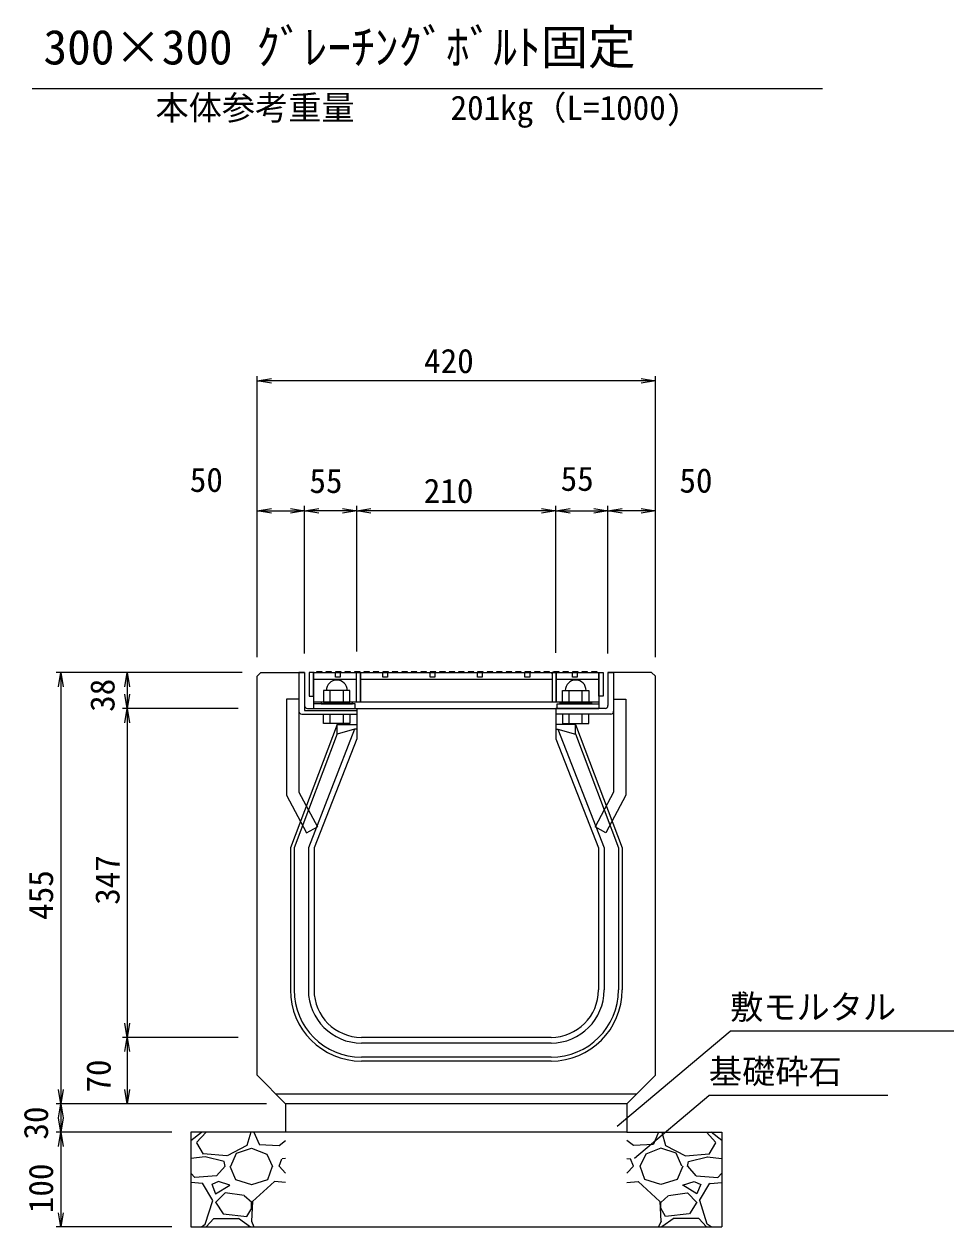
# Model space of a CAD drawing. Units: millimetres on the paper. Extents: x 2 to 843, y 0 to 594.
# Drawn here: x 160.9 to 259, y 138 to 264.9 of the extents above; entities that cross this region are included whole.
import ezdxf
from ezdxf.enums import TextEntityAlignment as Align

# ---------------------------------------------------------------- set-up
doc = ezdxf.new("R2010")
doc.units = ezdxf.units.MM
for name, color, linetype, lineweight in [('0_2', 7, 'Continuous', 18), ('D-STR-DIM（寸法）', 7, 'Continuous', 18), ('D-STR-HTXT（旗揚げ）', 7, 'Continuous', 18), ('D-STR-STR1（構造物）', 7, 'Continuous', 18), ('D-STR-STRn（構造物）', 7, 'Continuous', 18), ('D-STR（構造物外形線）', 1, 'Continuous', 18)]:
    doc.layers.add(name, color=color, linetype=linetype, lineweight=lineweight)
for name, color, linetype in [('D-MTR-TXT(文字列）', 7, 'Continuous'), ('D-STR-TXT（文字）', 7, 'Continuous'), ('D-TTL-TXT（文字）', 7, 'Continuous')]:
    doc.layers.add(name, color=color, linetype=linetype)
doc.styles.add('ＭＳ ゴシック', font='')
doc.styles.get('ＭＳ ゴシック').set_extended_font_data('MS Gothic')

msp = doc.modelspace()

# ---------------------------------------------------------------- linework, layer by layer
at = {"layer": '0_2'}
for p, q in [((185.535, 227.251), (187.035, 227.501)), ((187.035, 227.001), (185.535, 227.251)), ((226.035, 227.501), (227.535, 227.251)), ((227.535, 227.251), (226.035, 227.001)), ((185.535, 213.552), (187.035, 213.802)), ((187.035, 213.302), (185.535, 213.552)), ((189.035, 213.802), (190.535, 213.552)), ((190.535, 213.552), (189.035, 213.302)), ((190.535, 213.552), (192.035, 213.802)), ((192.035, 213.302), (190.535, 213.552)), ((194.535, 213.802), (196.035, 213.552)), ((196.035, 213.552), (194.535, 213.302)), ((196.035, 213.552), (197.535, 213.802)), ((197.535, 213.302), (196.035, 213.552)), ((215.535, 213.802), (217.035, 213.552)), ((217.035, 213.552), (215.535, 213.302)), ((217.035, 213.552), (218.535, 213.802)), ((218.535, 213.302), (217.035, 213.552)), ((221.035, 213.802), (222.535, 213.552)), ((222.535, 213.552), (221.035, 213.302)), ((222.535, 213.552), (224.035, 213.802)), ((224.035, 213.302), (222.535, 213.552)), ((226.035, 213.802), (227.535, 213.552)), ((227.535, 213.552), (226.035, 213.302)), ((164.576, 194.987), (164.826, 196.487)), ((164.826, 196.487), (165.076, 194.987)), ((171.585, 194.987), (171.835, 196.487)), ((171.835, 196.487), (172.085, 194.987)), ((171.835, 192.687), (171.585, 194.187)), ((172.085, 194.187), (171.835, 192.687)), ((171.585, 191.187), (171.835, 192.687)), ((171.835, 192.687), (172.085, 191.187)), ((171.835, 157.987), (171.585, 159.487)), ((172.085, 159.487), (171.835, 157.987)), ((171.585, 156.487), (171.835, 157.987)), ((171.835, 157.987), (172.085, 156.487)), ((164.826, 150.987), (164.576, 152.487)), ((165.076, 152.487), (164.826, 150.987)), ((171.835, 150.987), (171.585, 152.487)), ((172.085, 152.487), (171.835, 150.987)), ((164.576, 149.487), (164.826, 150.987)), ((164.826, 150.987), (165.076, 149.487)), ((164.826, 147.987), (164.576, 149.487)), ((165.076, 149.487), (164.826, 147.987)), ((164.576, 146.487), (164.826, 147.987)), ((164.826, 147.987), (165.076, 146.487)), ((164.826, 137.987), (164.576, 139.487)), ((165.076, 139.487), (164.826, 137.987))]:
    msp.add_line(p, q, dxfattribs=at)
at = {"layer": '0_2', "color": 9}
for p, q in [((185.535, 227.251), (185.735, 227.251)), ((227.535, 227.251), (227.335, 227.251)), ((185.535, 213.552), (185.735, 213.552)), ((190.535, 213.552), (190.335, 213.552)), ((190.535, 213.552), (190.735, 213.552)), ((196.035, 213.552), (195.835, 213.552)), ((196.035, 213.552), (196.235, 213.552)), ((217.035, 213.552), (216.835, 213.552)), ((217.035, 213.552), (217.235, 213.552)), ((222.535, 213.552), (222.335, 213.552)), ((222.535, 213.552), (222.735, 213.552)), ((227.535, 213.552), (227.335, 213.552)), ((164.826, 196.487), (164.826, 196.287)), ((171.835, 196.487), (171.835, 196.287)), ((195.321, 194.587), (192.549, 194.587)), ((192.549, 194.587), (192.549, 193.337)), ((193.242, 193.337), (193.242, 194.587)), ((194.628, 193.337), (194.628, 194.587)), ((195.321, 193.337), (195.321, 194.587)), ((217.749, 194.587), (220.521, 194.587)), ((217.749, 193.337), (217.749, 194.587)), ((218.442, 193.337), (218.442, 194.587)), ((219.828, 193.337), (219.828, 194.587)), ((220.521, 194.587), (220.521, 193.337)), ((195.585, 193.337), (192.285, 193.337)), ((192.285, 193.337), (192.285, 193.187)), ((192.285, 193.187), (193.935, 193.187)), ((192.549, 193.337), (195.321, 193.337)), ((193.935, 193.187), (195.585, 193.187)), ((195.585, 193.187), (195.585, 193.337)), ((217.485, 193.337), (220.785, 193.337)), ((217.485, 193.187), (217.485, 193.337)), ((219.135, 193.187), (217.485, 193.187)), ((220.521, 193.337), (217.749, 193.337)), ((220.785, 193.187), (219.135, 193.187)), ((220.785, 193.337), (220.785, 193.187)), ((171.835, 192.687), (171.835, 192.887)), ((171.835, 192.687), (171.835, 192.487)), ((192.549, 192.087), (195.321, 192.087)), ((192.549, 191.087), (192.549, 192.087)), ((193.242, 191.087), (193.242, 192.087)), ((194.628, 191.087), (194.628, 192.087)), ((195.321, 192.087), (195.321, 191.087)), ((220.521, 192.087), (217.749, 192.087)), ((217.749, 192.087), (217.749, 191.087)), ((218.442, 191.087), (218.442, 192.087)), ((219.828, 191.087), (219.828, 192.087)), ((220.521, 191.087), (220.521, 192.087)), ((195.321, 191.087), (192.549, 191.087)), ((217.749, 191.087), (220.521, 191.087)), ((171.835, 157.987), (171.835, 158.187)), ((171.835, 157.987), (171.835, 157.787)), ((164.826, 150.987), (164.826, 151.187)), ((171.835, 150.987), (171.835, 151.187)), ((164.826, 150.987), (164.826, 150.787)), ((164.826, 147.987), (164.826, 148.187)), ((164.826, 147.987), (164.826, 147.787)), ((164.826, 137.987), (164.826, 138.187))]:
    msp.add_line(p, q, dxfattribs=at)
for centre in [(193.935, 194.587), (219.135, 194.587)]:
    msp.add_arc(centre, 1.1, 0, 180, dxfattribs=at)
at = {"layer": 'D-STR-DIM（寸法）'}
for p, q in [((185.535, 198.087), (185.535, 227.751)), ((227.335, 227.251), (185.735, 227.251)), ((227.535, 198.087), (227.535, 227.751)), ((185.535, 198.087), (185.535, 214.052)), ((185.735, 213.552), (190.335, 213.552)), ((190.535, 198.487), (190.535, 214.052)), ((190.535, 198.487), (190.535, 214.052)), ((195.835, 213.552), (190.735, 213.552)), ((196.035, 198.687), (196.035, 214.052)), ((196.035, 198.687), (196.035, 214.052)), ((216.835, 213.552), (196.235, 213.552)), ((217.035, 198.687), (217.035, 214.052)), ((217.035, 198.557), (217.035, 214.052)), ((217.235, 213.552), (222.335, 213.552)), ((222.535, 198.487), (222.535, 214.052)), ((222.535, 198.487), (222.535, 214.052)), ((227.335, 213.552), (222.735, 213.552)), ((227.535, 198.087), (227.535, 214.052)), ((183.935, 196.487), (164.326, 196.487)), ((164.826, 196.287), (164.826, 151.187)), ((183.935, 196.487), (171.335, 196.487)), ((171.835, 196.287), (171.835, 192.887)), ((183.535, 192.687), (171.335, 192.687)), ((183.535, 192.687), (171.335, 192.687)), ((171.835, 192.487), (171.835, 158.187)), ((183.535, 157.987), (171.335, 157.987)), ((183.535, 157.987), (171.335, 157.987)), ((171.835, 157.787), (171.835, 151.187)), ((186.535, 150.987), (164.326, 150.987)), ((186.535, 150.987), (164.326, 150.987)), ((164.826, 150.787), (164.826, 148.187)), ((186.535, 150.987), (171.335, 150.987)), ((176.535, 147.987), (164.326, 147.987)), ((176.535, 147.987), (164.326, 147.987)), ((164.826, 147.787), (164.826, 138.187)), ((176.535, 137.987), (164.326, 137.987))]:
    msp.add_line(p, q, dxfattribs=at)
at = {"layer": 'D-STR-HTXT（旗揚げ）'}
for p, q in [((161.809, 258.081), (245.172, 258.081)), ((223.516, 148.621), (235.433, 158.633)), ((259.031, 158.633), (235.433, 158.633)), ((225.322, 145.25), (233.187, 151.843)), ((252.051, 151.843), (233.187, 151.843))]:
    msp.add_line(p, q, dxfattribs=at)
at = {"layer": 'D-STR-STR1（構造物）'}
for p, q in [((189.935, 196.487), (189.935, 183.854)), ((190.535, 196.487), (189.935, 196.487)), ((189.935, 196.487), (190.535, 196.487)), ((189.935, 195.587), (189.935, 192.387)), ((190.535, 196.487), (190.535, 192.987)), ((191.485, 196.487), (191.035, 196.487)), ((191.035, 196.487), (191.035, 193.987)), ((191.535, 196.487), (191.035, 196.487)), ((191.485, 193.987), (191.485, 196.487)), ((191.485, 196.487), (191.485, 192.687)), ((191.485, 196.487), (195.985, 196.487)), ((191.485, 195.787), (195.985, 195.787)), ((191.785, 196.557), (191.785, 196.487)), ((192.385, 196.557), (191.785, 196.557)), ((192.385, 196.487), (192.385, 196.557)), ((192.785, 196.557), (192.785, 196.487)), ((193.385, 196.557), (192.785, 196.557)), ((193.385, 196.487), (193.385, 196.557)), ((193.785, 196.557), (193.785, 196.487)), ((194.385, 196.557), (193.785, 196.557)), ((193.785, 195.987), (193.785, 196.487)), ((193.785, 196.487), (194.285, 196.487)), ((194.285, 195.987), (193.785, 195.987)), ((194.285, 196.487), (194.285, 195.987)), ((194.385, 196.487), (194.385, 196.557)), ((194.785, 196.557), (194.785, 196.487)), ((195.385, 196.557), (194.785, 196.557)), ((195.385, 196.487), (195.385, 196.557)), ((195.785, 196.557), (195.785, 196.487)), ((196.385, 196.557), (195.785, 196.557)), ((195.985, 196.487), (195.985, 193.387)), ((196.435, 196.487), (195.985, 196.487)), ((195.985, 196.487), (195.985, 193.387)), ((195.985, 196.487), (196.435, 196.487)), ((196.385, 196.487), (196.385, 196.557)), ((196.435, 196.487), (196.435, 193.387)), ((196.435, 193.387), (196.435, 196.487)), ((196.435, 196.487), (216.635, 196.487)), ((196.435, 195.787), (216.635, 195.787)), ((196.785, 196.557), (196.785, 196.487)), ((197.385, 196.557), (196.785, 196.557)), ((197.385, 196.487), (197.385, 196.557)), ((197.785, 196.557), (197.785, 196.487)), ((198.385, 196.557), (197.785, 196.557)), ((198.385, 196.487), (198.385, 196.557)), ((198.785, 196.557), (198.785, 196.487)), ((199.385, 196.557), (198.785, 196.557)), ((198.785, 195.987), (198.785, 196.487)), ((198.785, 196.487), (199.285, 196.487)), ((199.285, 195.987), (198.785, 195.987)), ((199.285, 196.487), (199.285, 195.987)), ((199.385, 196.487), (199.385, 196.557)), ((199.785, 196.557), (199.785, 196.487)), ((200.385, 196.557), (199.785, 196.557)), ((200.385, 196.487), (200.385, 196.557)), ((200.785, 196.557), (200.785, 196.487)), ((201.385, 196.557), (200.785, 196.557)), ((201.385, 196.487), (201.385, 196.557)), ((201.785, 196.557), (201.785, 196.487)), ((202.385, 196.557), (201.785, 196.557)), ((202.385, 196.487), (202.385, 196.557)), ((202.785, 196.557), (202.785, 196.487)), ((203.385, 196.557), (202.785, 196.557)), ((203.385, 196.487), (203.385, 196.557)), ((203.785, 196.557), (203.785, 196.487)), ((204.385, 196.557), (203.785, 196.557)), ((203.785, 195.987), (203.785, 196.487)), ((203.785, 196.487), (204.285, 196.487)), ((204.285, 195.987), (203.785, 195.987)), ((204.285, 196.487), (204.285, 195.987)), ((204.385, 196.487), (204.385, 196.557)), ((204.785, 196.557), (204.785, 196.487)), ((205.385, 196.557), (204.785, 196.557)), ((205.385, 196.487), (205.385, 196.557)), ((205.785, 196.557), (205.785, 196.487)), ((206.385, 196.557), (205.785, 196.557)), ((206.385, 196.487), (206.385, 196.557)), ((206.785, 196.557), (206.785, 196.487)), ((207.385, 196.557), (206.785, 196.557)), ((207.385, 196.487), (207.385, 196.557)), ((207.785, 196.557), (207.785, 196.487)), ((208.385, 196.557), (207.785, 196.557)), ((208.385, 196.487), (208.385, 196.557)), ((208.785, 196.557), (208.785, 196.487)), ((209.385, 196.557), (208.785, 196.557)), ((208.785, 195.987), (208.785, 196.487)), ((208.785, 196.487), (209.285, 196.487)), ((209.285, 195.987), (208.785, 195.987)), ((209.285, 196.487), (209.285, 195.987)), ((209.385, 196.487), (209.385, 196.557)), ((209.785, 196.557), (209.785, 196.487)), ((210.385, 196.557), (209.785, 196.557)), ((210.385, 196.487), (210.385, 196.557)), ((210.785, 196.557), (210.785, 196.487)), ((211.385, 196.557), (210.785, 196.557)), ((211.385, 196.487), (211.385, 196.557)), ((211.785, 196.557), (211.785, 196.487)), ((212.385, 196.557), (211.785, 196.557)), ((212.385, 196.487), (212.385, 196.557)), ((212.785, 196.557), (212.785, 196.487)), ((213.385, 196.557), (212.785, 196.557)), ((213.385, 196.487), (213.385, 196.557)), ((213.785, 196.557), (213.785, 196.487)), ((214.385, 196.557), (213.785, 196.557)), ((213.785, 195.987), (213.785, 196.487)), ((213.785, 196.487), (214.285, 196.487)), ((214.285, 195.987), (213.785, 195.987)), ((214.285, 196.487), (214.285, 195.987)), ((214.385, 196.487), (214.385, 196.557)), ((214.785, 196.557), (214.785, 196.487)), ((215.385, 196.557), (214.785, 196.557)), ((215.385, 196.487), (215.385, 196.557)), ((215.785, 196.557), (215.785, 196.487)), ((216.385, 196.557), (215.785, 196.557)), ((216.385, 196.487), (216.385, 196.557)), ((216.535, 196.487), (216.635, 196.337)), ((216.635, 196.487), (216.635, 193.387)), ((217.085, 196.487), (216.635, 196.487)), ((216.635, 196.487), (216.635, 193.387)), ((216.635, 196.487), (217.085, 196.487)), ((216.785, 196.557), (216.785, 196.487)), ((217.385, 196.557), (216.785, 196.557)), ((217.085, 196.487), (217.085, 193.387)), ((217.085, 193.387), (217.085, 196.487)), ((217.085, 196.487), (221.585, 196.487)), ((217.085, 195.787), (221.585, 195.787)), ((217.385, 196.487), (217.385, 196.557)), ((217.785, 196.557), (217.785, 196.487)), ((218.385, 196.557), (217.785, 196.557)), ((218.385, 196.487), (218.385, 196.557)), ((218.785, 196.557), (218.785, 196.487)), ((219.385, 196.557), (218.785, 196.557)), ((218.785, 195.987), (218.785, 196.487)), ((218.785, 196.487), (219.285, 196.487)), ((219.285, 195.987), (218.785, 195.987)), ((219.285, 196.487), (219.285, 195.987)), ((219.385, 196.487), (219.385, 196.557)), ((219.785, 196.557), (219.785, 196.487)), ((220.385, 196.557), (219.785, 196.557)), ((220.385, 196.487), (220.385, 196.557)), ((220.785, 196.557), (220.785, 196.487)), ((221.385, 196.557), (220.785, 196.557)), ((221.385, 196.487), (221.385, 196.557)), ((221.535, 196.487), (222.035, 196.487)), ((221.585, 196.487), (222.035, 196.487)), ((221.585, 193.987), (221.585, 196.487)), ((221.585, 196.487), (221.585, 192.687)), ((222.035, 196.487), (222.035, 193.987)), ((222.535, 196.487), (223.135, 196.487)), ((223.135, 196.487), (222.535, 196.487)), ((222.535, 196.487), (222.535, 192.987)), ((223.135, 196.487), (223.135, 183.854)), ((223.135, 195.587), (223.135, 192.387)), ((189.935, 193.664), (188.635, 193.664)), ((188.635, 193.664), (188.635, 183.528)), ((191.035, 193.987), (191.485, 193.987)), ((191.485, 193.387), (195.985, 193.387)), ((191.485, 193.187), (191.485, 192.687)), ((195.885, 193.187), (191.485, 193.187)), ((195.885, 192.687), (195.885, 193.187)), ((195.985, 193.387), (196.435, 193.387)), ((195.985, 193.387), (196.435, 193.387)), ((196.435, 193.387), (216.635, 193.387)), ((216.635, 193.387), (217.085, 193.387)), ((216.635, 193.387), (217.085, 193.387)), ((217.085, 193.387), (221.585, 193.387)), ((217.185, 193.187), (221.585, 193.187)), ((217.185, 192.687), (217.185, 193.187)), ((222.035, 193.987), (221.585, 193.987)), ((221.585, 193.187), (221.585, 192.687)), ((223.135, 193.664), (224.435, 193.664)), ((224.435, 193.664), (224.435, 183.528)), ((190.235, 192.087), (196.035, 192.087)), ((190.835, 192.687), (221.585, 192.687)), ((191.485, 192.687), (195.885, 192.687)), ((196.035, 192.687), (196.035, 192.087)), ((217.035, 192.687), (217.035, 192.087)), ((222.235, 192.687), (217.035, 192.687)), ((222.835, 192.087), (217.035, 192.087)), ((221.585, 192.687), (217.185, 192.687)), ((193.959, 190.995), (189.035, 177.987)), ((195.813, 190.487), (190.935, 177.987)), ((193.959, 190.987), (196.035, 190.987)), ((193.964, 189.987), (193.959, 190.987)), ((195.813, 190.487), (193.964, 189.987)), ((196.035, 190.487), (195.813, 190.487)), ((219.111, 190.987), (217.035, 190.987)), ((217.035, 190.487), (217.258, 190.487)), ((217.258, 190.487), (222.135, 177.987)), ((217.258, 190.487), (219.106, 189.987)), ((219.106, 189.987), (219.111, 190.987)), ((219.111, 190.995), (224.035, 177.987)), ((193.964, 189.995), (189.435, 177.987)), ((219.106, 189.995), (223.635, 177.987)), ((188.635, 183.528), (190.753, 179.576)), ((189.935, 183.854), (191.899, 180.19)), ((223.135, 183.854), (221.171, 180.19)), ((224.435, 183.528), (222.317, 179.576)), ((190.753, 179.576), (191.899, 180.19)), ((222.317, 179.576), (221.171, 180.19)), ((189.035, 177.987), (189.035, 162.987)), ((189.435, 177.987), (189.435, 162.987)), ((190.935, 177.987), (190.935, 162.987)), ((222.135, 177.987), (222.135, 162.987)), ((223.635, 177.987), (223.635, 162.987)), ((224.035, 177.987), (224.035, 162.987)), ((216.535, 157.387), (196.535, 157.387)), ((216.535, 155.887), (196.535, 155.887)), ((216.535, 155.487), (196.535, 155.487))]:
    msp.add_line(p, q, dxfattribs=at)
for centre, radius, start, end in [((190.835, 192.987), 0.3, 180, 270), ((222.235, 192.987), 0.3, 270, 0), ((190.235, 192.387), 0.3, 180, 270), ((222.835, 192.387), 0.3, 270, 0), ((196.535, 162.987), 7.5, 180, 270), ((196.535, 162.987), 7.1, 180, 270), ((196.535, 162.987), 5.6, 180, 270), ((216.535, 162.987), 5.6, 270, 0), ((216.535, 162.987), 7.1, 270, 0), ((216.535, 162.987), 7.5, 270, 0)]:
    msp.add_arc(centre, radius, start, end, dxfattribs=at)
at = {"layer": 'D-STR-STRn（構造物）'}
for p, q in [((188.535, 150.987), (188.535, 147.987)), ((224.535, 150.987), (224.535, 147.987)), ((188.535, 147.987), (178.535, 147.987)), ((178.535, 147.987), (178.535, 137.987)), ((178.535, 147.117), (179.661, 147.987)), ((179.152, 146.883), (180.146, 147.987)), ((184.856, 147.982), (184.456, 146.582)), ((185.197, 147.987), (185.736, 146.706)), ((224.535, 147.987), (188.535, 147.987)), ((224.535, 147.987), (234.535, 147.987)), ((227.874, 147.987), (227.334, 146.706)), ((228.214, 147.982), (228.614, 146.582)), ((233.918, 146.883), (232.924, 147.987)), ((234.535, 147.117), (233.409, 147.987)), ((234.535, 147.987), (234.535, 137.987)), ((179.872, 145.677), (179.172, 146.877)), ((184.457, 146.575), (182.357, 145.475)), ((183.353, 145.782), (184.953, 146.282)), ((184.949, 146.282), (186.549, 145.682)), ((185.747, 146.677), (187.847, 146.577)), ((187.853, 146.59), (188.535, 147.117)), ((225.217, 146.59), (224.535, 147.117)), ((227.324, 146.677), (225.224, 146.577)), ((228.121, 146.282), (226.521, 145.682)), ((229.717, 145.782), (228.117, 146.282)), ((228.613, 146.575), (230.713, 145.475)), ((233.198, 145.677), (233.898, 146.877)), ((180.061, 145.371), (178.535, 145.21)), ((182.346, 145.503), (179.846, 145.703)), ((182.049, 144.888), (180.049, 145.388)), ((182.154, 144.376), (182.054, 144.876)), ((182.75, 144.382), (183.35, 145.782)), ((186.554, 145.679), (187.154, 144.379)), ((187.85, 144.385), (188.15, 145.185)), ((188.535, 145.21), (188.161, 145.171)), ((224.535, 145.21), (224.909, 145.171)), ((225.22, 144.385), (224.92, 145.185)), ((226.516, 145.679), (225.916, 144.379)), ((230.32, 144.382), (229.72, 145.782)), ((230.724, 145.503), (233.224, 145.703)), ((230.917, 144.376), (231.017, 144.876)), ((231.021, 144.888), (233.021, 145.388)), ((233.009, 145.371), (234.535, 145.21)), ((178.949, 143.215), (178.535, 143.667)), ((182.152, 144.383), (181.252, 143.383)), ((182.644, 144.385), (183.244, 142.985)), ((186.649, 142.987), (187.149, 144.387)), ((188.535, 143.667), (187.849, 144.415)), ((224.535, 143.667), (225.221, 144.415)), ((226.421, 142.987), (225.921, 144.387)), ((230.426, 144.385), (229.826, 142.985)), ((230.918, 144.383), (231.818, 143.383)), ((234.121, 143.215), (234.535, 143.667)), ((179.755, 142.572), (178.535, 142.674)), ((181.245, 143.388), (178.945, 143.188)), ((180.874, 140.788), (179.774, 142.588)), ((180.749, 142.483), (181.149, 141.483)), ((181.451, 142.779), (180.751, 142.479)), ((181.149, 141.485), (182.649, 142.385)), ((182.656, 142.384), (181.456, 142.784)), ((183.245, 142.975), (184.945, 142.475)), ((184.958, 142.476), (186.658, 142.976)), ((187.355, 142.782), (185.055, 140.682)), ((188.535, 142.674), (187.355, 142.772)), ((224.535, 142.674), (225.715, 142.772)), ((225.715, 142.782), (228.015, 140.682)), ((228.112, 142.476), (226.412, 142.976)), ((229.825, 142.975), (228.125, 142.475)), ((230.414, 142.384), (231.614, 142.784)), ((231.921, 141.485), (230.421, 142.385)), ((231.619, 142.779), (232.319, 142.479)), ((231.825, 143.388), (234.125, 143.188)), ((232.321, 142.483), (231.921, 141.483)), ((232.196, 140.788), (233.296, 142.588)), ((233.315, 142.572), (234.535, 142.674)), ((182.152, 141.582), (181.152, 140.582)), ((184.164, 141.288), (182.164, 141.588)), ((184.973, 140.562), (184.173, 141.262)), ((228.097, 140.562), (228.897, 141.262)), ((228.906, 141.288), (230.906, 141.588)), ((230.918, 141.582), (231.918, 140.582)), ((180.054, 138.279), (180.854, 140.779)), ((181.149, 140.586), (181.949, 139.386)), ((184.455, 139.084), (184.955, 139.984)), ((185.048, 140.687), (184.948, 138.587)), ((184.953, 139.983), (184.953, 140.583)), ((228.022, 140.687), (228.122, 138.587)), ((228.615, 139.084), (228.115, 139.984)), ((228.118, 139.983), (228.118, 140.583)), ((231.921, 140.586), (231.121, 139.386)), ((233.017, 138.279), (232.217, 140.779)), ((180.146, 137.987), (180.952, 138.883)), ((180.953, 138.883), (183.553, 138.883)), ((181.956, 139.378), (184.456, 139.078)), ((183.549, 138.905), (184.849, 138.005)), ((184.936, 138.606), (185.197, 137.987)), ((228.134, 138.606), (227.874, 137.987)), ((229.521, 138.905), (228.221, 138.005)), ((231.115, 139.378), (228.615, 139.078)), ((232.118, 138.883), (229.518, 138.883)), ((232.924, 137.987), (232.118, 138.883)), ((178.535, 137.987), (234.535, 137.987)), ((179.661, 137.987), (180.053, 138.29)), ((233.409, 137.987), (233.017, 138.29))]:
    msp.add_line(p, q, dxfattribs=at)
at = {"layer": 'D-STR（構造物外形線）'}
for p, q in [((185.935, 196.487), (185.535, 196.087)), ((185.535, 153.987), (185.535, 196.087)), ((185.935, 196.487), (190.535, 196.487)), ((190.535, 196.487), (190.535, 192.487)), ((227.135, 196.487), (222.535, 196.487)), ((227.135, 196.487), (227.535, 196.087)), ((227.535, 153.987), (227.535, 196.087)), ((190.535, 192.487), (196.035, 192.487)), ((196.035, 192.487), (196.035, 189.487)), ((217.035, 192.487), (217.035, 189.487)), ((196.035, 189.487), (191.535, 177.987)), ((217.035, 189.487), (221.535, 177.987)), ((191.535, 177.987), (191.535, 162.987)), ((221.535, 177.987), (221.535, 162.987)), ((216.535, 157.987), (196.535, 157.987)), ((188.535, 150.987), (185.535, 153.987)), ((224.535, 150.987), (227.535, 153.987)), ((225.535, 151.987), (187.535, 151.987)), ((224.535, 150.987), (188.535, 150.987))]:
    msp.add_line(p, q, dxfattribs=at)
for centre, start, end in [((196.535, 162.987), 180, 270), ((216.535, 162.987), 270, 0)]:
    msp.add_arc(centre, 5, start, end, dxfattribs=at)

# ---------------------------------------------------------------- texts
at = {"layer": 'D-MTR-TXT(文字列）', "style": 'ＭＳ ゴシック'}
for s, p in [('本体参考重量', (174.815, 254.015)), ('201kg（L=1000)', (205.935, 254.015))]:
    msp.add_text(s, height=2.566, dxfattribs=at).set_placement(p, align=Align.BOTTOM_LEFT)
at = {"layer": 'D-STR-DIM（寸法）', "style": 'ＭＳ ゴシック'}
for s, p in [('420', (203.142, 227.301)), ('50', (178.43, 214.766)), ('55', (191.046, 214.655)), ('55', (217.546, 214.878)), ('50', (230.074, 214.69)), ('210', (203.106, 213.602))]:
    msp.add_text(s, height=2.566, dxfattribs=at).set_placement(p, align=Align.BOTTOM_LEFT)
for s, p in [('38', (171.26, 192.331)), ('347', (171.785, 171.979)), ('455', (164.776, 170.388)), ('70', (170.85, 152.161)), ('30', (164.251, 147.204)), ('100', (164.776, 139.442))]:
    msp.add_text(s, height=2.566, rotation=90, dxfattribs=at).set_placement(p, align=Align.BOTTOM_LEFT)
at = {"layer": 'D-STR-TXT（文字）', "style": 'ＭＳ ゴシック'}
for s, p in [('敷モルタル', (235.433, 159.133)), ('基礎砕石', (233.187, 152.343))]:
    msp.add_text(s, height=2.566, dxfattribs=at).set_placement(p, align=Align.BOTTOM_LEFT)
at = {"layer": 'D-TTL-TXT（文字）', "style": 'ＭＳ ゴシック'}
msp.add_text('300×300 ｸﾞﾚｰﾁﾝｸﾞﾎﾞﾙﾄ固定', height=3.666, dxfattribs=at).set_placement((162.996, 259.53), align=Align.BOTTOM_LEFT)

doc.saveas('drawing.dxf')
